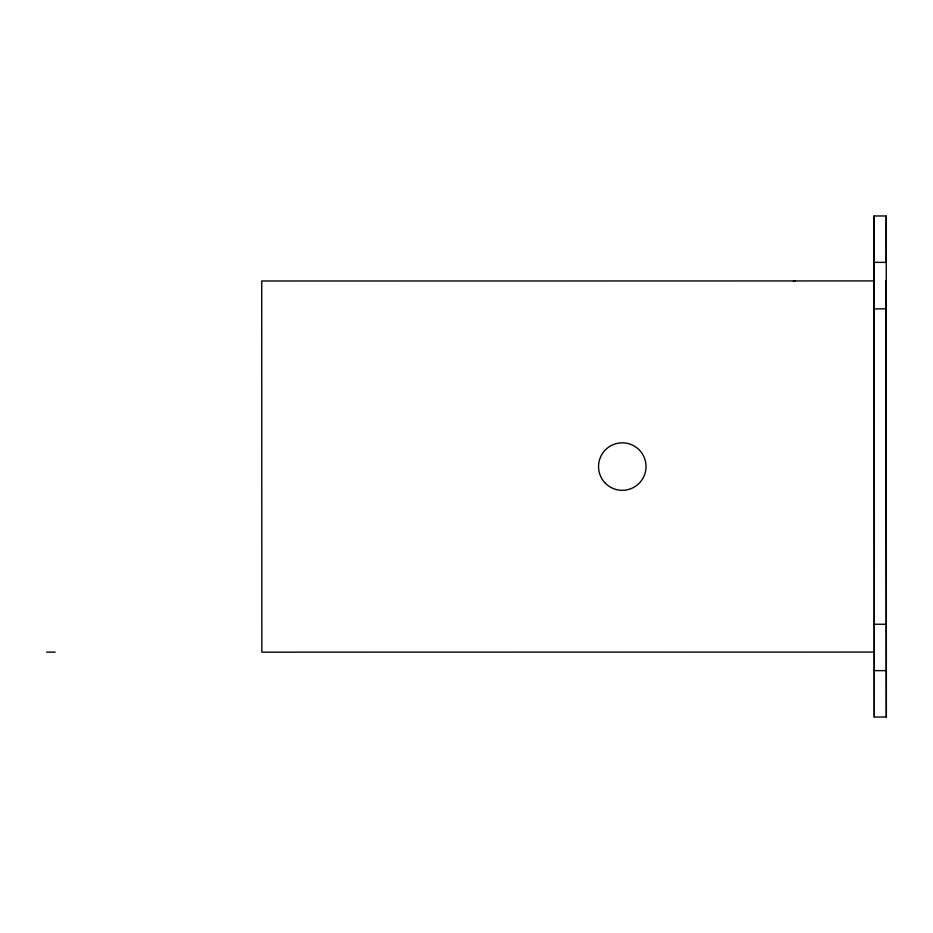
<?xml version="1.0" encoding="UTF-8"?>
<svg xmlns="http://www.w3.org/2000/svg" width="933" height="933" viewBox="0 0 933 933"><rect width="100%" height="100%" fill="white"/><g stroke="black" fill="none" stroke-linecap="round" stroke-linejoin="round"><path stroke-width="1.4" d="M874.186 215.978L874.291 717.034L886.35 717.034L886.233 216.164M874.163 216.164L874.279 717.034M874.163 215.966L886.245 215.978L886.245 262.371L874.186 262.371M793.458 280.938L794.998 280.938M874.233 280.926L261.741 280.996L261.835 652.155L874.233 652.085M885.884 280.926L886.338 717.034M886.257 308.765L874.209 308.963M874.279 624.247L886.338 624.247M46.65 652.144L55.175 652.132M874.291 670.64L886.35 670.64M605.494 483.364A23.745 23.745 0 0 0 645.228 472.716A23.745 23.745 0 0 0 616.142 443.63A23.745 23.745 0 0 0 605.494 483.364"/></g></svg>
